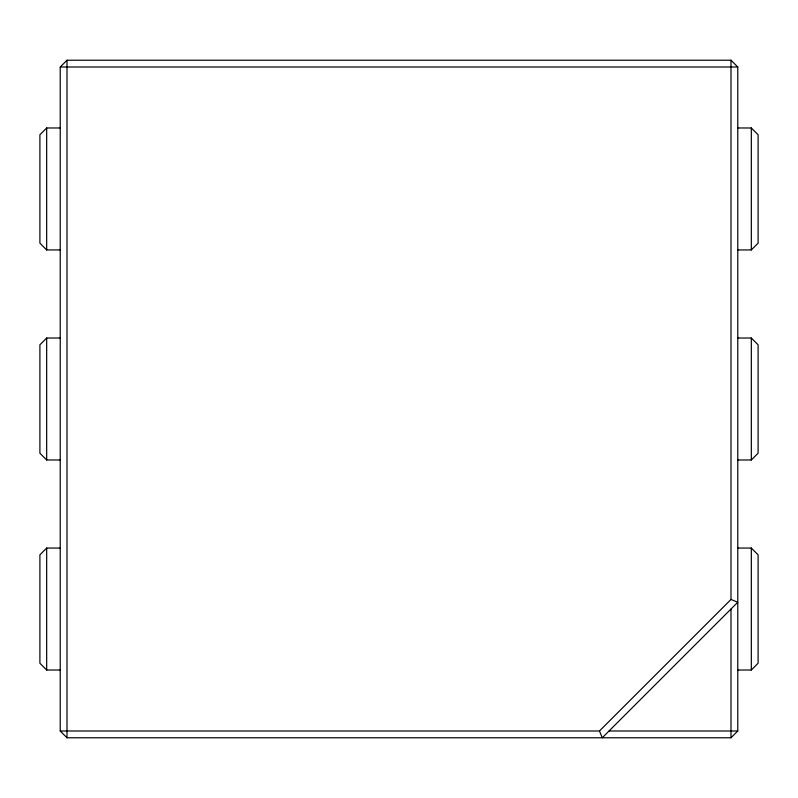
<?xml version="1.0" encoding="UTF-8"?>
<svg xmlns="http://www.w3.org/2000/svg" width="798" height="798" viewBox="0 0 798 798"><rect width="100%" height="100%" fill="white"/><g stroke="black" fill="none" stroke-linecap="round" stroke-linejoin="round"><path stroke-width="1.2" d="M60.229 67.002L67.002 60.229L730.998 60.229L737.771 67.002L737.771 730.998L730.998 737.771L67.002 737.771L60.229 730.998L60.229 67.002L737.771 67.002M60.359 127.979L46.673 127.979L39.9 134.752L39.9 243.161L46.673 249.944L60.359 249.944M60.359 338.023L46.673 338.023L39.9 344.796L39.9 453.204L46.673 459.977L60.359 459.977M60.359 548.056L46.673 548.056L39.9 554.839L39.9 663.248L46.673 670.021L60.359 670.021M737.641 249.944L751.327 249.944L758.1 243.161L758.1 134.752L751.327 127.979L737.641 127.979M737.641 459.977L751.327 459.977L758.1 453.204L758.1 344.796L751.327 338.023L737.641 338.023M60.229 730.998L599.458 730.998L730.998 599.458L730.998 60.229M737.641 670.021L751.327 670.021L758.1 663.248L758.1 554.839L751.327 548.056L737.641 548.056M609.044 730.998L737.771 730.998M730.998 599.458L737.771 602.261L602.261 737.771L599.458 730.998M751.327 127.979L751.327 249.944M751.327 338.023L751.327 459.977M751.327 548.056L751.327 670.021M730.998 609.044L730.998 737.771M67.002 60.229L67.002 737.771M46.673 127.979L46.673 249.944M46.673 338.023L46.673 459.977M46.673 548.056L46.673 670.021"/></g></svg>
